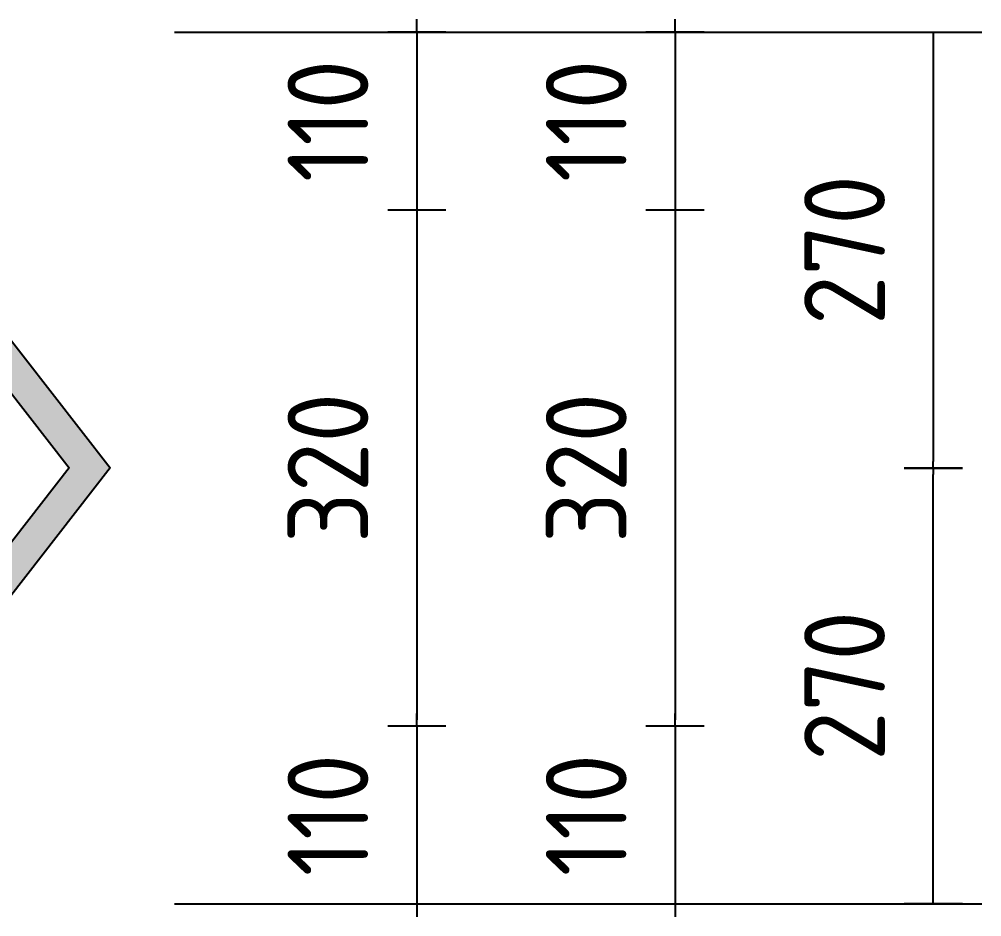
# Model space of a CAD drawing. Extents: x 0 to 420, y 0 to 297.
# Drawn here: x 236.28 to 266.09, y 197.24 to 225.04 of the extents above; entities that cross this region are included whole.
import ezdxf

# ---------------------------------------------------------------- set-up
doc = ezdxf.new("R2010")
doc.units = 0
doc.header["$LTSCALE"] = 0.3
doc.layers.get('0').update_dxf_attribs({"linetype": 'CONTINUOUS'})
doc.layers.get('DEFPOINTS').update_dxf_attribs({"linetype": 'CONTINUOUS'})
doc.layers.add('BLUE', color=162, linetype='CONTINUOUS')
doc.layers.add('T25', color=1, linetype='CONTINUOUS')
doc.styles.add('ISO', font='iso.shx')
doc.dimstyles.new('SIGNSDIM', dxfattribs={"dimtxt": 2.5, "dimasz": 0.2, "dimexe": 1.5, "dimexo": 2, "dimgap": 1.5, "dimtad": 1, "dimdec": 4, "dimlfac": 20, "dimrnd": 1, "dimdsep": 46, "dimtxsty": 'ISO', "dimblk": 'SGNDIM', "dimcen": 2.5, "dimse2": 1, "dimadec": 0, "dimazin": 0, "dimtfac": 1, "dimtdec": 4, "dimtix": 1, "dimtmove": 0, "dimatfit": 3, "dimldrblk": 'SGNDIM', "dimfxl": 1, "dimtolj": 1, "dimtzin": 0, "dimarcsym": 0})

# ---------------------------------------------------------------- blocks, each defined once
blk = doc.blocks.new('SGNDIM')
for p, q in [((0, 4.5), (0, -4.5)), ((0, 0), (-1, 0))]:
    blk.add_line(p, q)
blk = doc.blocks.new('*D319')
at = {"layer": 'DEFPOINTS', "color": 0, "transparency": 16777216}
for p in [(246.56, 203.137), (246.56, 197.637), (256.593, 197.637)]:
    blk.add_point(p, dxfattribs=at)
at = {"layer": 'T25', "color": 0, "lineweight": -2, "transparency": 16777216}
for p, q in [((256.593, 203.337), (256.593, 203.537)), ((256.593, 203.137), (256.593, 197.637)), ((248.56, 197.637), (258.093, 197.637)), ((256.593, 197.437), (256.593, 197.237))]:
    blk.add_line(p, q, dxfattribs=at)
at = {"layer": 'T25', "color": 0, "lineweight": -2, "transparency": 16777216, "xscale": 0.2, "yscale": 0.2, "zscale": 0.2}
for p, rotation in [((256.593, 203.137), 270), ((256.593, 197.637), 90)]:
    blk.add_blockref('SGNDIM', p, dxfattribs=dict(at, rotation=rotation))
at = {"layer": 'T25', "color": 0, "transparency": 16777216, "insert": (253.843, 200.387), "char_height": 2.5, "attachment_point": 5, "rotation": 90, "style": 'ISO'}
blk.add_mtext('\\A1;110', dxfattribs=at)
blk = doc.blocks.new('*D320')
at = {"layer": 'DEFPOINTS', "color": 0, "transparency": 16777216}
for p in [(229.76, 219.137), (229.76, 203.137), (256.593, 203.137)]:
    blk.add_point(p, dxfattribs=at)
at = {"layer": 'T25', "color": 0, "lineweight": -2, "transparency": 16777216}
blk.add_line((256.593, 218.937), (256.593, 203.337), dxfattribs=at)
at = {"layer": 'T25', "color": 0, "lineweight": -2, "transparency": 16777216, "xscale": 0.2, "yscale": 0.2, "zscale": 0.2}
for p, rotation in [((256.593, 219.137), 90), ((256.593, 203.137), 270)]:
    blk.add_blockref('SGNDIM', p, dxfattribs=dict(at, rotation=rotation))
at = {"layer": 'T25', "color": 0, "transparency": 16777216, "insert": (253.843, 211.137), "char_height": 2.5, "attachment_point": 5, "rotation": 90, "style": 'ISO'}
blk.add_mtext('\\A1;320', dxfattribs=at)
blk = doc.blocks.new('*D321')
at = {"layer": 'DEFPOINTS', "color": 0, "transparency": 16777216}
for p in [(246.56, 224.637), (246.56, 219.137), (256.593, 219.137)]:
    blk.add_point(p, dxfattribs=at)
at = {"layer": 'T25', "color": 0, "lineweight": -2, "transparency": 16777216}
for p, q in [((256.593, 224.837), (256.593, 225.037)), ((248.56, 224.637), (258.093, 224.637)), ((256.593, 224.637), (256.593, 219.137)), ((256.593, 218.937), (256.593, 218.737))]:
    blk.add_line(p, q, dxfattribs=at)
at = {"layer": 'T25', "color": 0, "lineweight": -2, "transparency": 16777216, "xscale": 0.2, "yscale": 0.2, "zscale": 0.2}
for p, rotation in [((256.593, 224.637), 270), ((256.593, 219.137), 90)]:
    blk.add_blockref('SGNDIM', p, dxfattribs=dict(at, rotation=rotation))
at = {"layer": 'T25', "color": 0, "transparency": 16777216, "insert": (253.843, 221.887), "char_height": 2.5, "attachment_point": 5, "rotation": 90, "style": 'ISO'}
blk.add_mtext('\\A1;110', dxfattribs=at)
blk = doc.blocks.new('*D322')
at = {"layer": 'DEFPOINTS', "color": 0, "transparency": 16777216}
for p in [(241.838, 203.137), (241.838, 197.637), (248.593, 197.637)]:
    blk.add_point(p, dxfattribs=at)
at = {"layer": 'T25', "color": 0, "lineweight": -2, "transparency": 16777216}
for p, q in [((248.593, 203.337), (248.593, 203.537)), ((248.593, 203.137), (248.593, 197.637)), ((243.838, 197.637), (250.093, 197.637)), ((248.593, 197.437), (248.593, 197.237))]:
    blk.add_line(p, q, dxfattribs=at)
at = {"layer": 'T25', "color": 0, "lineweight": -2, "transparency": 16777216, "xscale": 0.2, "yscale": 0.2, "zscale": 0.2}
for p, rotation in [((248.593, 203.137), 270), ((248.593, 197.637), 90)]:
    blk.add_blockref('SGNDIM', p, dxfattribs=dict(at, rotation=rotation))
at = {"layer": 'T25', "color": 0, "transparency": 16777216, "insert": (245.843, 200.387), "char_height": 2.5, "attachment_point": 5, "rotation": 90, "style": 'ISO'}
blk.add_mtext('\\A1;110', dxfattribs=at)
blk = doc.blocks.new('*D323')
at = {"layer": 'DEFPOINTS', "color": 0, "transparency": 16777216}
for p in [(236.637, 219.137), (236.637, 203.137), (248.593, 203.137)]:
    blk.add_point(p, dxfattribs=at)
at = {"layer": 'T25', "color": 0, "lineweight": -2, "transparency": 16777216}
blk.add_line((248.593, 218.937), (248.593, 203.337), dxfattribs=at)
at = {"layer": 'T25', "color": 0, "lineweight": -2, "transparency": 16777216, "xscale": 0.2, "yscale": 0.2, "zscale": 0.2}
for p, rotation in [((248.593, 219.137), 90), ((248.593, 203.137), 270)]:
    blk.add_blockref('SGNDIM', p, dxfattribs=dict(at, rotation=rotation))
at = {"layer": 'T25', "color": 0, "transparency": 16777216, "insert": (245.843, 211.137), "char_height": 2.5, "attachment_point": 5, "rotation": 90, "style": 'ISO'}
blk.add_mtext('\\A1;320', dxfattribs=at)
blk = doc.blocks.new('*D324')
at = {"layer": 'DEFPOINTS', "color": 0, "transparency": 16777216}
for p in [(241.838, 224.637), (241.838, 219.137), (248.593, 219.137)]:
    blk.add_point(p, dxfattribs=at)
at = {"layer": 'T25', "color": 0, "lineweight": -2, "transparency": 16777216}
for p, q in [((248.593, 224.837), (248.593, 225.037)), ((243.838, 224.637), (250.093, 224.637)), ((248.593, 224.637), (248.593, 219.137)), ((248.593, 218.937), (248.593, 218.737))]:
    blk.add_line(p, q, dxfattribs=at)
at = {"layer": 'T25', "color": 0, "lineweight": -2, "transparency": 16777216, "xscale": 0.2, "yscale": 0.2, "zscale": 0.2}
for p, rotation in [((248.593, 224.637), 270), ((248.593, 219.137), 90)]:
    blk.add_blockref('SGNDIM', p, dxfattribs=dict(at, rotation=rotation))
at = {"layer": 'T25', "color": 0, "transparency": 16777216, "insert": (245.843, 221.887), "char_height": 2.5, "attachment_point": 5, "rotation": 90, "style": 'ISO'}
blk.add_mtext('\\A1;110', dxfattribs=at)
blk = doc.blocks.new('*D343')
at = {"layer": 'DEFPOINTS', "color": 0, "transparency": 16777216}
for p in [(239.093, 211.137), (264.593, 211.137), (239.093, 197.637)]:
    blk.add_point(p, dxfattribs=at)
at = {"layer": 'T25', "color": 0, "lineweight": -2, "transparency": 16777216}
for p, q in [((264.593, 197.837), (264.593, 210.937)), ((241.093, 197.637), (266.093, 197.637))]:
    blk.add_line(p, q, dxfattribs=at)
at = {"layer": 'T25', "color": 0, "lineweight": -2, "transparency": 16777216, "xscale": 0.2, "yscale": 0.2, "zscale": 0.2}
for p, rotation in [((264.593, 211.137), 90), ((264.593, 197.637), 270)]:
    blk.add_blockref('SGNDIM', p, dxfattribs=dict(at, rotation=rotation))
at = {"layer": 'T25', "color": 0, "transparency": 16777216, "insert": (261.843, 204.387), "char_height": 2.5, "attachment_point": 5, "rotation": 90, "style": 'ISO'}
blk.add_mtext('\\A1;270', dxfattribs=at)
blk = doc.blocks.new('*D344')
at = {"layer": 'DEFPOINTS', "color": 0, "transparency": 16777216}
for p in [(239.093, 224.637), (239.093, 211.137), (264.593, 211.137)]:
    blk.add_point(p, dxfattribs=at)
at = {"layer": 'T25', "color": 0, "lineweight": -2, "transparency": 16777216}
for p, q in [((241.093, 224.637), (266.093, 224.637)), ((264.593, 224.437), (264.593, 211.337))]:
    blk.add_line(p, q, dxfattribs=at)
at = {"layer": 'T25', "color": 0, "lineweight": -2, "transparency": 16777216, "xscale": 0.2, "yscale": 0.2, "zscale": 0.2}
for p, rotation in [((264.593, 224.637), 90), ((264.593, 211.137), 270)]:
    blk.add_blockref('SGNDIM', p, dxfattribs=dict(at, rotation=rotation))
at = {"layer": 'T25', "color": 0, "transparency": 16777216, "insert": (261.843, 217.887), "char_height": 2.5, "attachment_point": 5, "rotation": 90, "style": 'ISO'}
blk.add_mtext('\\A1;270', dxfattribs=at)

msp = doc.modelspace()

# ---------------------------------------------------------------- hatches: boundary and pattern name
at = {"layer": 'BLUE'}
h = msp.add_hatch(color=256, dxfattribs=at)
edge = h.paths.add_edge_path(flags=16)
edge.add_arc((226.1596955, 202.6374179), 4, 270, 322.16200682, ccw=False)
edge.add_line((226.1596955, 198.6374179), (114.0931339, 198.6374179))
edge.add_arc((114.0931339, 202.6374179), 4, 180, 270, ccw=False)
edge.add_line((110.0931339, 202.6374179), (110.0931339, 219.6374179))
edge.add_arc((114.0931339, 219.6374179), 4, 90, 180, ccw=False)
edge.add_line((114.0931339, 223.6374179), (226.1596955, 223.6374179))
edge.add_arc((226.1596955, 219.6374179), 4, 37.83799318, 90, ccw=False)
edge.add_line((229.3186892, 222.0911414), (237.8269078, 211.1374179))
edge.add_line((237.8269078, 211.1374179), (229.3186892, 200.1836944))
edge = h.paths.add_edge_path()
edge.add_arc((226.1596955, 202.6374179), 5, 270, 322.16200682, ccw=False)
edge.add_line((226.1596955, 197.6374179), (114.0931339, 197.6374179))
edge.add_arc((114.0931339, 202.6374179), 5, 180, 270, ccw=False)
edge.add_line((109.0931339, 202.6374179), (109.0931339, 219.6374179))
edge.add_arc((114.0931339, 219.6374179), 5, 90, 180, ccw=False)
edge.add_line((114.0931339, 224.6374179), (226.1596955, 224.6374179))
edge.add_arc((226.1596955, 219.6374179), 5, 37.83799318, 90, ccw=False)
edge.add_line((230.1084376, 222.7045723), (239.0931339, 211.1374179))
edge.add_line((239.0931339, 211.1374179), (230.1084376, 199.5702635))

# ---------------------------------------------------------------- linework, layer by layer
for points in [[(230.1084376, 199.5702635, -0.2316128781), (226.1596955, 197.6374179), (114.0931339, 197.6374179, -0.4142135624), (109.0931339, 202.6374179), (109.0931339, 219.6374179, -0.4142135624), (114.0931339, 224.6374179), (226.1596955, 224.6374179, -0.2316128781), (230.1084376, 222.7045723), (239.0931339, 211.1374179)], [(229.3186892, 200.1836944, -0.2316128781), (226.1596955, 198.6374179), (114.0931339, 198.6374179, -0.4142135624), (110.0931339, 202.6374179), (110.0931339, 219.6374179, -0.4142135624), (114.0931339, 223.6374179), (226.1596955, 223.6374179, -0.2316128781), (229.3186892, 222.0911414), (237.8269078, 211.1374179)]]:
    msp.add_lwpolyline(points, format="xyb", close=True, dxfattribs=at)

# ---------------------------------------------------------------- dimensions: what is measured, and where the dimension line sits
at = {"layer": 'T25'}
for base, p1, p2, picture, middle in [((248.5931339, 219.1374179), (241.8382319, 224.6374179), (241.8382319, 219.1374179), '*D324', (245.8431339, 221.8874179)), ((256.5931339, 219.1374179), (246.5598005, 224.6374179), (246.5598005, 219.1374179), '*D321', (253.8431339, 221.8874179)), ((264.5931339, 211.1374179), (239.0931339, 224.6374179), (239.0931339, 211.1374179), '*D344', (261.8431339, 217.8874179)), ((264.5931339, 211.1374179), (239.0931339, 197.6374179), (239.0931339, 211.1374179), '*D343', (261.8431339, 204.3874179))]:
    dim = msp.add_linear_dim(base=base, p1=p1, p2=p2, angle=90, dimstyle='SIGNSDIM', dxfattribs=at)
    dim.commit()
    dim.dimension.update_dxf_attribs({"geometry": picture, "text_midpoint": middle})
for base, p1, p2, override, picture, middle in [((256.5931339, 203.1374179), (229.7598005, 219.1374179), (229.7598005, 203.1374179), {"dimse1": 1}, '*D320', (253.8431339, 211.1374179)), ((248.5931339, 203.1374179), (236.6369935, 219.1374179), (236.6369935, 203.1374179), {"dimse1": 1}, '*D323', (245.8431339, 211.1374179)), ((248.5931339, 197.6374179), (241.8382319, 203.1374179), (241.8382319, 197.6374179), {"dimse1": 1, "dimse2": 0}, '*D322', (245.8431339, 200.3874179)), ((256.5931339, 197.6374179), (246.5598005, 203.1374179), (246.5598005, 197.6374179), {"dimse1": 1, "dimse2": 0}, '*D319', (253.8431339, 200.3874179))]:
    dim = msp.add_linear_dim(base=base, p1=p1, p2=p2, angle=90, dimstyle='SIGNSDIM', override=override, dxfattribs=at)
    dim.commit()
    dim.dimension.update_dxf_attribs({"geometry": picture, "text_midpoint": middle})

doc.saveas('drawing.dxf')
